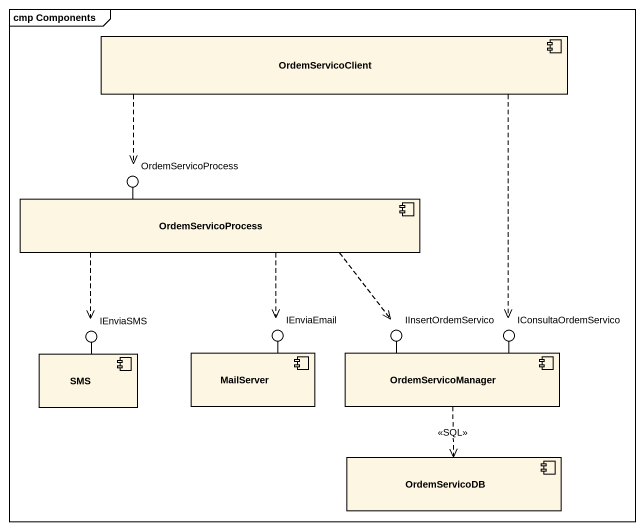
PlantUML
@startuml
mainframe cmp Components
component OrdemServicoClient
component OrdemServicoProcess
() "OrdemServicoProcess" as OrdemServicoProcess_2
() IEnviaSMS
() IEnviaEmail
() IInsertOrdemServico
() IConsultaOrdemServico
component SMS
component MailServer
component OrdemServicoManager
component OrdemServicoDB
OrdemServicoProcess -left- OrdemServicoProcess_2
SMS -up- IEnviaSMS
MailServer -up- IEnviaEmail
OrdemServicoManager -up- IInsertOrdemServico
OrdemServicoManager -up- IConsultaOrdemServico
OrdemServicoClient .left.> OrdemServicoProcess_2
OrdemServicoClient ..> IConsultaOrdemServico
OrdemServicoProcess ..> IEnviaSMS
OrdemServicoProcess ..> IEnviaEmail
OrdemServicoProcess ..> IInsertOrdemServico
OrdemServicoManager ..> OrdemServicoDB : <<SQL>>
@enduml
